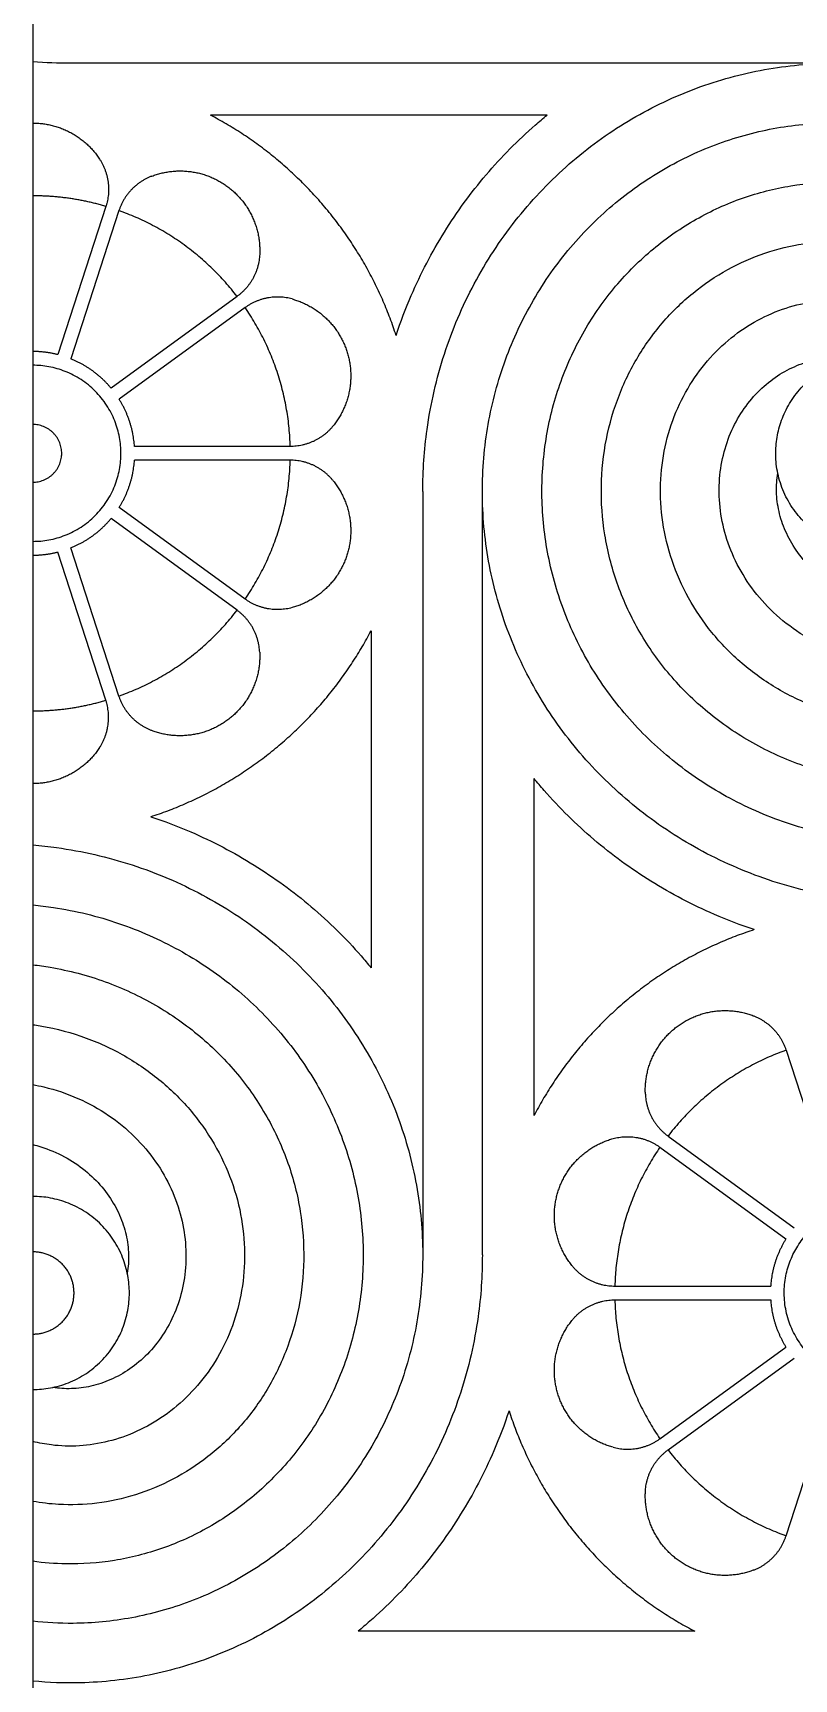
# Model space of a CAD drawing. Header units: millimetres. Extents: x -101 to 102, y -117 to 99.
# Drawn here: x -50.33 to -39.44, y -93.85 to -70.3 of the extents above; entities that cross this region are included whole.
import ezdxf

# ---------------------------------------------------------------- set-up
doc = ezdxf.new("R2010")
doc.units = ezdxf.units.MM
doc.header["$MEASUREMENT"] = 0
doc.layers.add('Layer 03', color=5, linetype='Continuous')

msp = doc.modelspace()

# ---------------------------------------------------------------- linework, layer by layer
at = {"layer": 'Layer 03'}
for p, q in [((-50.332, -52.292), (-50.332, -100.333)), ((-42.974, -71.474), (-47.792, -71.474)), ((-49.287, -72.78), (-49.976, -74.9)), ((-49.1, -72.841), (-49.789, -74.961)), ((-47.41, -74.068), (-49.214, -75.379)), ((-47.294, -74.228), (-49.098, -75.538)), ((-46.649, -76.214), (-48.878, -76.214)), ((-46.649, -76.411), (-48.878, -76.411)), ((-47.294, -78.397), (-49.098, -77.087)), ((-47.41, -78.557), (-49.214, -77.247)), ((-49.1, -79.784), (-49.789, -77.664)), ((-49.287, -79.845), (-49.976, -77.725)), ((-45.493, -78.852), (-45.493, -83.67)), ((-43.16, -85.783), (-43.16, -80.965)), ((-39.553, -84.851), (-38.864, -86.971)), ((-41.243, -86.078), (-39.439, -87.389)), ((-41.359, -86.238), (-39.555, -87.549)), ((-42.004, -88.224), (-39.774, -88.224)), ((-42.004, -88.422), (-39.774, -88.422)), ((-41.359, -90.408), (-39.555, -89.097)), ((-41.243, -90.567), (-39.439, -89.257)), ((-39.553, -91.795), (-38.864, -89.674)), ((-40.861, -93.161), (-45.679, -93.161))]:
    msp.add_line(p, q, dxfattribs=at)
for points in [[(-38.864, -70.734), (-49.787, -70.734)], [(-44.753, -76.857), (-44.753, -87.78)], [(-43.9, -87.779), (-43.9, -76.856)]]:
    msp.add_lwpolyline(points, dxfattribs=at)
for points, knots in [([(-38.865, -69.881), (-38.568, -69.881), (-37.898, -69.927), (-36.889, -70.161), (-35.88, -70.591), (-34.976, -71.182), (-34.201, -71.911), (-33.576, -72.751), (-33.115, -73.672), (-32.827, -74.644), (-32.715, -75.635), (-32.779, -76.614), (-33.008, -77.55), (-33.392, -78.417), (-33.913, -79.188), (-34.549, -79.845), (-35.277, -80.37), (-36.071, -80.751), (-36.904, -80.983), (-37.748, -81.063), (-38.577, -80.995), (-39.364, -80.786), (-40.088, -80.449), (-40.727, -79.999), (-41.266, -79.456), (-41.69, -78.839), (-41.992, -78.172), (-42.168, -77.479), (-42.217, -76.781), (-42.144, -76.103), (-41.956, -75.464), (-41.665, -74.883), (-41.286, -74.376), (-40.835, -73.956), (-40.33, -73.632), (-39.791, -73.409), (-39.236, -73.29), (-38.686, -73.272), (-38.158, -73.35), (-37.667, -73.517), (-37.229, -73.761), (-36.855, -74.07), (-36.553, -74.428), (-36.329, -74.821), (-36.186, -75.233), (-36.122, -75.648), (-36.136, -76.052), (-36.219, -76.43), (-36.365, -76.772), (-36.562, -77.067), (-36.8, -77.309), (-37.066, -77.493), (-37.348, -77.616), (-37.632, -77.68), (-37.862, -77.686), (-37.993, -77.671), (-38.036, -77.663)], [0.116968, 0.116968, 0.116968, 0.116968, 0.138889, 0.166667, 0.194444, 0.222222, 0.25, 0.277778, 0.305556, 0.333333, 0.361111, 0.388889, 0.416667, 0.444444, 0.472222, 0.5, 0.527778, 0.555556, 0.583333, 0.611111, 0.638889, 0.666667, 0.694444, 0.722222, 0.75, 0.777778, 0.805556, 0.833333, 0.861111, 0.888889, 0.916667, 0.944444, 0.972222, 1, 1.027778, 1.055556, 1.083333, 1.111111, 1.138889, 1.166667, 1.194444, 1.222222, 1.25, 1.277778, 1.305556, 1.333333, 1.361111, 1.388889, 1.416667, 1.444444, 1.472222, 1.5, 1.527778, 1.555556, 1.583333, 1.597276, 1.597276, 1.597276, 1.597276]), ([(-44.753, -76.857), (-44.753, -76.559), (-44.706, -75.889), (-44.473, -74.88), (-44.043, -73.871), (-43.452, -72.967), (-42.723, -72.192), (-41.883, -71.567), (-40.962, -71.106), (-39.989, -70.818), (-38.998, -70.707), (-38.02, -70.77), (-37.084, -71), (-36.217, -71.383), (-35.445, -71.904), (-34.789, -72.54), (-34.264, -73.268), (-33.882, -74.063), (-33.651, -74.895), (-33.57, -75.74), (-33.639, -76.568), (-33.847, -77.356), (-34.185, -78.079), (-34.634, -78.719), (-35.178, -79.257), (-35.795, -79.681), (-36.462, -79.984), (-37.155, -80.159), (-37.852, -80.208), (-38.531, -80.135), (-39.17, -79.947), (-39.751, -79.657), (-40.257, -79.277), (-40.678, -78.826), (-41.002, -78.321), (-41.225, -77.782), (-41.344, -77.228), (-41.362, -76.677), (-41.284, -76.149), (-41.117, -75.659), (-40.873, -75.221), (-40.564, -74.846), (-40.206, -74.544), (-39.812, -74.321), (-39.4, -74.177), (-38.985, -74.114), (-38.582, -74.127), (-38.203, -74.21), (-37.862, -74.356), (-37.567, -74.554), (-37.325, -74.792), (-37.141, -75.058), (-37.018, -75.339), (-36.954, -75.624), (-36.948, -75.854), (-36.963, -75.985), (-36.971, -76.027)], [0.116968, 0.116968, 0.116968, 0.116968, 0.138889, 0.166667, 0.194444, 0.222222, 0.25, 0.277778, 0.305556, 0.333333, 0.361111, 0.388889, 0.416667, 0.444444, 0.472222, 0.5, 0.527778, 0.555556, 0.583333, 0.611111, 0.638889, 0.666667, 0.694444, 0.722222, 0.75, 0.777778, 0.805556, 0.833333, 0.861111, 0.888889, 0.916667, 0.944444, 0.972222, 1, 1.027778, 1.055556, 1.083333, 1.111111, 1.138889, 1.166667, 1.194444, 1.222222, 1.25, 1.277778, 1.305556, 1.333333, 1.361111, 1.388889, 1.416667, 1.444444, 1.472222, 1.5, 1.527778, 1.555556, 1.583333, 1.597276, 1.597276, 1.597276, 1.597276]), ([(-45.134, -74.625), (-45.07, -74.432), (-44.876, -73.922), (-44.466, -73.137), (-43.867, -72.315), (-43.342, -71.783), (-43.031, -71.521), (-42.974, -71.474)], [2.760329, 2.760329, 2.760329, 2.760329, 3.503112, 4.750149, 5.982865, 7.201246, 7.468521, 7.468521, 7.468521, 7.468521]), ([(-37.777, -82.744), (-38.075, -82.744), (-38.745, -82.698), (-39.754, -82.465), (-40.763, -82.034), (-41.667, -81.443), (-42.442, -80.714), (-43.067, -79.874), (-43.528, -78.953), (-43.816, -77.981), (-43.927, -76.99), (-43.864, -76.011), (-43.634, -75.075), (-43.25, -74.209), (-42.73, -73.437), (-42.094, -72.78), (-41.365, -72.255), (-40.571, -71.874), (-39.738, -71.642), (-38.894, -71.562), (-38.066, -71.63), (-37.278, -71.839), (-36.555, -72.176), (-35.915, -72.626), (-35.377, -73.17), (-34.952, -73.786), (-34.65, -74.453), (-34.475, -75.146), (-34.426, -75.844), (-34.499, -76.522), (-34.687, -77.161), (-34.977, -77.742), (-35.356, -78.249), (-35.808, -78.669), (-36.312, -78.993), (-36.852, -79.216), (-37.406, -79.335), (-37.957, -79.353), (-38.485, -79.275), (-38.975, -79.108), (-39.413, -78.864), (-39.788, -78.556), (-40.089, -78.197), (-40.313, -77.804), (-40.457, -77.392), (-40.52, -76.977), (-40.507, -76.573), (-40.423, -76.195), (-40.278, -75.853), (-40.08, -75.558), (-39.842, -75.316), (-39.576, -75.132), (-39.295, -75.009), (-39.01, -74.945), (-38.78, -74.939), (-38.649, -74.955), (-38.607, -74.962)], [0.116968, 0.116968, 0.116968, 0.116968, 0.138889, 0.166667, 0.194444, 0.222222, 0.25, 0.277778, 0.305556, 0.333333, 0.361111, 0.388889, 0.416667, 0.444444, 0.472222, 0.5, 0.527778, 0.555556, 0.583333, 0.611111, 0.638889, 0.666667, 0.694444, 0.722222, 0.75, 0.777778, 0.805556, 0.833333, 0.861111, 0.888889, 0.916667, 0.944444, 0.972222, 1, 1.027778, 1.055556, 1.083333, 1.111111, 1.138889, 1.166667, 1.194444, 1.222222, 1.25, 1.277778, 1.305556, 1.333333, 1.361111, 1.388889, 1.416667, 1.444444, 1.472222, 1.5, 1.527778, 1.555556, 1.583333, 1.597276, 1.597276, 1.597276, 1.597276]), ([(-31.889, -75.768), (-31.889, -76.066), (-31.936, -76.736), (-32.169, -77.745), (-32.6, -78.754), (-33.191, -79.658), (-33.919, -80.433), (-34.759, -81.058), (-35.681, -81.519), (-36.653, -81.807), (-37.644, -81.918), (-38.623, -81.855), (-39.559, -81.625), (-40.425, -81.242), (-41.197, -80.721), (-41.854, -80.085), (-42.379, -79.357), (-42.76, -78.563), (-42.992, -77.73), (-43.072, -76.886), (-43.004, -76.057), (-42.795, -75.269), (-42.458, -74.546), (-42.008, -73.907), (-41.464, -73.368), (-40.848, -72.944), (-40.181, -72.641), (-39.487, -72.466), (-38.79, -72.417), (-38.112, -72.49), (-37.473, -72.678), (-36.892, -72.968), (-36.385, -73.348), (-35.965, -73.799), (-35.641, -74.304), (-35.418, -74.843), (-35.299, -75.397), (-35.281, -75.948), (-35.359, -76.476), (-35.526, -76.967), (-35.77, -77.405), (-36.078, -77.779), (-36.437, -78.081), (-36.83, -78.305), (-37.242, -78.448), (-37.657, -78.511), (-38.061, -78.498), (-38.439, -78.415), (-38.781, -78.269), (-39.076, -78.072), (-39.318, -77.834), (-39.501, -77.568), (-39.625, -77.286), (-39.689, -77.001), (-39.695, -76.771), (-39.679, -76.641), (-39.672, -76.598)], [0.116968, 0.116968, 0.116968, 0.116968, 0.138889, 0.166667, 0.194444, 0.222222, 0.25, 0.277778, 0.305556, 0.333333, 0.361111, 0.388889, 0.416667, 0.444444, 0.472222, 0.5, 0.527778, 0.555556, 0.583333, 0.611111, 0.638889, 0.666667, 0.694444, 0.722222, 0.75, 0.777778, 0.805556, 0.833333, 0.861111, 0.888889, 0.916667, 0.944444, 0.972222, 1, 1.027778, 1.055556, 1.083333, 1.111111, 1.138889, 1.166667, 1.194444, 1.222222, 1.25, 1.277778, 1.305556, 1.333333, 1.361111, 1.388889, 1.416667, 1.444444, 1.472222, 1.5, 1.527778, 1.555556, 1.583333, 1.597276, 1.597276, 1.597276, 1.597276]), ([(-40.009, -83.126), (-40.202, -83.062), (-40.712, -82.867), (-41.497, -82.457), (-42.318, -81.858), (-42.85, -81.333), (-43.113, -81.022), (-43.16, -80.965)], [2.76033, 2.76033, 2.76033, 2.76033, 3.503113, 4.75015, 5.982866, 7.201247, 7.468522, 7.468522, 7.468522, 7.468522]), ([(-48.644, -81.51), (-48.451, -81.574), (-47.941, -81.768), (-47.156, -82.178), (-46.334, -82.777), (-45.802, -83.302), (-45.54, -83.613), (-45.493, -83.67)], [2.760329, 2.760329, 2.760329, 2.760329, 3.503112, 4.750149, 5.982865, 7.201246, 7.468521, 7.468521, 7.468521, 7.468521]), ([(-50.332, -81.914), (-50.218, -81.924), (-49.733, -81.978), (-48.899, -82.171), (-47.89, -82.601), (-46.986, -83.192), (-46.211, -83.921), (-45.586, -84.761), (-45.125, -85.682), (-44.837, -86.655), (-44.726, -87.646), (-44.789, -88.624), (-45.019, -89.561), (-45.402, -90.427), (-45.923, -91.199), (-46.559, -91.855), (-47.287, -92.38), (-48.081, -92.762), (-48.914, -92.993), (-49.673, -93.065), (-50.142, -93.04), (-50.332, -93.018)], [0.1304009, 0.1304009, 0.1304009, 0.1304009, 0.1388889, 0.1666667, 0.1944444, 0.2222222, 0.25, 0.2777778, 0.3055556, 0.3333333, 0.3611111, 0.3888889, 0.4166667, 0.4444444, 0.4722222, 0.5, 0.5277778, 0.5555556, 0.5833333, 0.6111111, 0.6304007, 0.6304007, 0.6304007, 0.6304007]), ([(-50.332, -82.771), (-50.233, -82.781), (-49.813, -82.833), (-49.094, -83.01), (-48.228, -83.394), (-47.456, -83.914), (-46.799, -84.55), (-46.274, -85.279), (-45.893, -86.073), (-45.661, -86.906), (-45.581, -87.75), (-45.649, -88.578), (-45.858, -89.366), (-46.195, -90.09), (-46.645, -90.729), (-47.188, -91.267), (-47.805, -91.692), (-48.472, -91.994), (-49.165, -92.17), (-49.792, -92.214), (-50.176, -92.183), (-50.332, -92.161)], [0.3804006, 0.3804006, 0.3804006, 0.3804006, 0.3888889, 0.4166667, 0.4444444, 0.4722222, 0.5, 0.5277778, 0.5555556, 0.5833333, 0.6111111, 0.6388889, 0.6666667, 0.6944444, 0.7222222, 0.75, 0.7777778, 0.8055556, 0.8333333, 0.8611111, 0.8804007, 0.8804007, 0.8804007, 0.8804007]), ([(-50.332, -83.628), (-50.248, -83.638), (-49.894, -83.689), (-49.288, -83.849), (-48.565, -84.186), (-47.926, -84.636), (-47.387, -85.18), (-46.963, -85.796), (-46.66, -86.463), (-46.485, -87.157), (-46.436, -87.854), (-46.509, -88.532), (-46.697, -89.171), (-46.987, -89.752), (-47.367, -90.259), (-47.818, -90.679), (-48.323, -91.003), (-48.862, -91.226), (-49.416, -91.346), (-49.911, -91.362), (-50.211, -91.326), (-50.332, -91.304)], [0.6304007, 0.6304007, 0.6304007, 0.6304007, 0.6388889, 0.6666667, 0.6944444, 0.7222222, 0.75, 0.7777778, 0.8055556, 0.8333333, 0.8611111, 0.8888889, 0.9166667, 0.9444444, 0.9722222, 1, 1.0277778, 1.0555556, 1.0833333, 1.1111111, 1.1304007, 1.1304007, 1.1304007, 1.1304007]), ([(-50.332, -84.485), (-50.263, -84.495), (-49.974, -84.544), (-49.483, -84.688), (-48.902, -84.979), (-48.395, -85.358), (-47.975, -85.809), (-47.651, -86.314), (-47.428, -86.853), (-47.309, -87.408), (-47.291, -87.958), (-47.369, -88.487), (-47.536, -88.977), (-47.78, -89.415), (-48.089, -89.789), (-48.447, -90.091), (-48.84, -90.315), (-49.252, -90.458), (-49.667, -90.522), (-50.03, -90.51), (-50.246, -90.469), (-50.332, -90.447)], [0.8804007, 0.8804007, 0.8804007, 0.8804007, 0.8888889, 0.9166667, 0.9444444, 0.9722222, 1, 1.0277778, 1.0555556, 1.0833333, 1.1111111, 1.1388889, 1.1666667, 1.1944444, 1.2222222, 1.25, 1.2777778, 1.3055556, 1.3333333, 1.3611111, 1.3804008, 1.3804008, 1.3804008, 1.3804008]), ([(-50.332, -85.342), (-50.279, -85.352), (-50.054, -85.399), (-49.678, -85.527), (-49.239, -85.771), (-48.865, -86.08), (-48.563, -86.439), (-48.339, -86.832), (-48.196, -87.244), (-48.133, -87.659), (-48.146, -88.062), (-48.229, -88.441), (-48.375, -88.782), (-48.573, -89.078), (-48.811, -89.319), (-49.077, -89.503), (-49.358, -89.626), (-49.643, -89.69), (-49.873, -89.696), (-50.004, -89.681), (-50.046, -89.674)], [1.1304007, 1.1304007, 1.1304007, 1.1304007, 1.1388889, 1.1666667, 1.1944444, 1.2222222, 1.25, 1.2777778, 1.3055556, 1.3333333, 1.3611111, 1.3888889, 1.4166667, 1.4444444, 1.4722222, 1.5, 1.5277778, 1.5555556, 1.5833333, 1.5972759, 1.5972759, 1.5972759, 1.5972759]), ([(-50.332, -86.199), (-50.294, -86.209), (-50.135, -86.254), (-49.872, -86.366), (-49.577, -86.564), (-49.335, -86.802), (-49.151, -87.068), (-49.028, -87.349), (-48.964, -87.634), (-48.958, -87.864), (-48.974, -87.995), (-48.981, -88.038)], [1.3804008, 1.3804008, 1.3804008, 1.3804008, 1.3888889, 1.4166667, 1.4444444, 1.4722222, 1.5, 1.5277778, 1.5555556, 1.5833333, 1.5972759, 1.5972759, 1.5972759, 1.5972759]), ([(-43.9, -87.779), (-43.9, -88.076), (-43.946, -88.746), (-44.18, -89.755), (-44.61, -90.764), (-45.201, -91.668), (-45.93, -92.443), (-46.77, -93.068), (-47.691, -93.53), (-48.663, -93.817), (-49.553, -93.917), (-50.107, -93.897), (-50.332, -93.875)], [0.1169679, 0.1169679, 0.1169679, 0.1169679, 0.1388889, 0.1666667, 0.1944444, 0.2222222, 0.25, 0.2777778, 0.3055556, 0.3333333, 0.3611111, 0.3804006, 0.3804006, 0.3804006, 0.3804006]), ([(-43.518, -90.01), (-43.583, -90.203), (-43.777, -90.714), (-44.187, -91.499), (-44.786, -92.32), (-45.311, -92.852), (-45.622, -93.115), (-45.679, -93.161)], [2.760329, 2.760329, 2.760329, 2.760329, 3.503112, 4.750149, 5.982865, 7.201246, 7.468521, 7.468521, 7.468521, 7.468521])]:
    msp.add_open_spline(points, degree=3, knots=knots, dxfattribs=at)
msp.add_open_spline([(-49.787, -70.734), (-49.97, -70.734), (-50.151, -70.726), (-50.332, -70.711)], degree=3, dxfattribs=at)
for points, weights in [([(-45.134, -74.625), (-45.822, -72.509), (-47.792, -71.474)], [1, 0.926136553825, 1]), ([(-50.332, -71.588), (-49.716, -71.588), (-49.378, -72.103)], [1, 0.87998519023, 1]), ([(-49.378, -72.103), (-49.17, -72.42), (-49.287, -72.78)], [1, 0.901526296186, 1]), ([(-48.629, -72.347), (-48.983, -72.481), (-49.1, -72.841)], [1, 0.901526296186, 1]), ([(-49.287, -72.78), (-49.799, -72.629), (-50.332, -72.629)], [1, 0.989695103185, 1]), ([(-47.41, -74.068), (-48.074, -73.205), (-49.1, -72.841)], [1, 0.958992794538, 1]), ([(-47.086, -73.467), (-47.104, -73.846), (-47.41, -74.068)], [1, 0.901526296186, 1]), ([(-46.623, -74.105), (-46.988, -74.005), (-47.294, -74.228)], [1, 0.901526296186, 1]), ([(-46.649, -76.214), (-46.678, -75.125), (-47.294, -74.228)], [1, 0.958992794538, 1]), ([(-49.976, -74.9), (-50.151, -74.856), (-50.332, -74.856)], [1, 0.992423332696, 1]), ([(-49.214, -75.379), (-49.449, -75.098), (-49.789, -74.961)], [1, 0.969808142559, 1]), ([(-48.878, -76.214), (-48.903, -75.848), (-49.098, -75.538)], [1, 0.969808142559, 1]), ([(-46.033, -75.918), (-46.27, -76.214), (-46.649, -76.214)], [1, 0.901526296186, 1]), ([(-49.098, -77.087), (-48.903, -76.777), (-48.878, -76.411)], [1, 0.969808142559, 1]), ([(-47.294, -78.397), (-46.678, -77.5), (-46.649, -76.411)], [1, 0.958992794538, 1]), ([(-46.033, -76.707), (-46.27, -76.411), (-46.649, -76.411)], [1, 0.901526296186, 1]), ([(-49.789, -77.664), (-49.449, -77.528), (-49.214, -77.247)], [1, 0.969808142559, 1]), ([(-50.332, -77.769), (-50.151, -77.769), (-49.976, -77.725)], [1, 0.992423332696, 1]), ([(-46.623, -78.52), (-46.988, -78.62), (-47.294, -78.397)], [1, 0.901526296186, 1]), ([(-49.1, -79.784), (-48.074, -79.42), (-47.41, -78.557)], [1, 0.958992794538, 1]), ([(-47.086, -79.158), (-47.104, -78.78), (-47.41, -78.557)], [1, 0.901526296186, 1]), ([(-48.644, -81.51), (-46.527, -80.822), (-45.493, -78.852)], [1, 0.926136553825, 1]), ([(-48.629, -80.279), (-48.983, -80.145), (-49.1, -79.784)], [1, 0.901526296186, 1]), ([(-50.332, -79.997), (-49.799, -79.997), (-49.287, -79.845)], [1, 0.989695103186, 1]), ([(-49.378, -80.522), (-49.17, -80.206), (-49.287, -79.845)], [1, 0.901526296186, 1]), ([(-49.378, -80.522), (-49.716, -81.037), (-50.332, -81.037)], [1, 0.87998519023, 1]), ([(-40.009, -83.126), (-42.125, -83.813), (-43.16, -85.783)], [1, 0.926136553826, 1]), ([(-40.024, -84.357), (-39.67, -84.491), (-39.553, -84.851)], [1, 0.901526296186, 1]), ([(-39.553, -84.851), (-40.579, -85.215), (-41.243, -86.078)], [1, 0.958992794538, 1]), ([(-41.567, -85.478), (-41.549, -85.856), (-41.243, -86.078)], [1, 0.901526296186, 1]), ([(-42.03, -86.115), (-41.665, -86.016), (-41.359, -86.238)], [1, 0.901526296186, 1]), ([(-41.359, -86.238), (-41.975, -87.136), (-42.004, -88.224)], [1, 0.958992794539, 1]), ([(-39.555, -87.549), (-39.75, -87.859), (-39.774, -88.224)], [1, 0.969808142559, 1]), ([(-42.619, -87.929), (-42.383, -88.224), (-42.004, -88.224)], [1, 0.901526296186, 1]), ([(-42.619, -88.717), (-42.383, -88.422), (-42.004, -88.422)], [1, 0.901526296186, 1]), ([(-42.004, -88.422), (-41.975, -89.51), (-41.359, -90.408)], [1, 0.958992794539, 1]), ([(-39.774, -88.422), (-39.75, -88.787), (-39.555, -89.097)], [1, 0.969808142559, 1]), ([(-43.518, -90.01), (-42.831, -92.127), (-40.861, -93.161)], [1, 0.926136553825, 1]), ([(-42.03, -90.53), (-41.665, -90.63), (-41.359, -90.408)], [1, 0.901526296186, 1]), ([(-41.567, -91.168), (-41.549, -90.79), (-41.243, -90.567)], [1, 0.901526296186, 1]), ([(-41.243, -90.567), (-40.579, -91.431), (-39.553, -91.795)], [1, 0.958992794538, 1]), ([(-40.024, -92.289), (-39.67, -92.155), (-39.553, -91.795)], [1, 0.901526296186, 1])]:
    msp.add_rational_spline(points, weights, degree=2, dxfattribs=at)
for points, weights, knots in [([(-48.629, -72.347), (-48.053, -72.129), (-47.555, -72.491), (-47.057, -72.852), (-47.086, -73.467)], [1, 0.87998519023, 1, 0.87998519023, 1], [0.568214, 0.568214, 0.568214, 1.941046, 1.941046, 3.313877, 3.313877, 3.313877]), ([(-46.623, -74.105), (-46.029, -74.267), (-45.839, -74.853), (-45.648, -75.438), (-46.033, -75.918)], [1, 0.87998519023, 1, 0.87998519023, 1], [0.568214, 0.568214, 0.568214, 1.941046, 1.941046, 3.313877, 3.313877, 3.313877]), ([(-50.332, -77.572), (-49.072, -77.572), (-49.072, -76.313), (-49.072, -75.053), (-50.332, -75.053)], [1, 0.707106781187, 1, 0.707106781187, 1], [7.940026, 7.940026, 7.940026, 10.345099, 10.345099, 12.750172, 12.750172, 12.750172]), ([(-36.966, -76.573), (-36.705, -75.218), (-38.061, -74.957), (-39.416, -74.696), (-39.677, -76.052), (-39.938, -77.408), (-38.582, -77.668), (-37.226, -77.929), (-36.966, -76.573)], [1, 0.707106781187, 1, 0.707106781187, 1, 0.707106781187, 1, 0.707106781187, 1], [0, 0, 0, 2.636956, 2.636956, 5.273911, 5.273911, 7.910867, 7.910867, 10.547823, 10.547823, 10.547823]), ([(-50.332, -76.725), (-49.919, -76.725), (-49.919, -76.313), (-49.919, -75.9), (-50.332, -75.9)], [1, 0.707106781187, 1, 0.707106781187, 1], [2.666136, 2.666136, 2.666136, 3.453432, 3.453432, 4.240728, 4.240728, 4.240728]), ([(-46.033, -76.707), (-45.648, -77.187), (-45.839, -77.772), (-46.029, -78.358), (-46.623, -78.52)], [1, 0.87998519023, 1, 0.87998519023, 1], [0.568214, 0.568214, 0.568214, 1.941046, 1.941046, 3.313877, 3.313877, 3.313877]), ([(-47.086, -79.158), (-47.057, -79.773), (-47.555, -80.134), (-48.053, -80.496), (-48.629, -80.279)], [1, 0.87998519023, 1, 0.87998519023, 1], [0.568214, 0.568214, 0.568214, 1.941046, 1.941046, 3.313877, 3.313877, 3.313877]), ([(-41.567, -85.478), (-41.596, -84.863), (-41.098, -84.501), (-40.6, -84.139), (-40.024, -84.357)], [1, 0.87998519023, 1, 0.87998519023, 1], [0.568214, 0.568214, 0.568214, 1.941046, 1.941046, 3.313877, 3.313877, 3.313877]), ([(-42.619, -87.929), (-43.004, -87.448), (-42.814, -86.863), (-42.624, -86.278), (-42.03, -86.115)], [1, 0.87998519023, 1, 0.87998519023, 1], [0.568214, 0.568214, 0.568214, 1.941046, 1.941046, 3.313877, 3.313877, 3.313877]), ([(-50.332, -89.703), (-48.951, -89.703), (-48.951, -88.323), (-48.951, -86.942), (-50.332, -86.942)], [1, 0.707106781187, 1, 0.707106781187, 1], [8.229808, 8.229808, 8.229808, 10.866764, 10.866764, 13.503719, 13.503719, 13.503719]), ([(-37.201, -88.897), (-36.627, -87.776), (-37.747, -87.202), (-38.868, -86.628), (-39.442, -87.749), (-40.016, -88.869), (-38.895, -89.443), (-37.775, -90.017), (-37.201, -88.897)], [1, 0.707106781187, 1, 0.707106781187, 1, 0.707106781187, 1, 0.707106781187, 1], [0, 0, 0, 2.405073, 2.405073, 4.810147, 4.810147, 7.21522, 7.21522, 9.620293, 9.620293, 9.620293]), ([(-50.332, -88.911), (-49.743, -88.911), (-49.743, -88.323), (-49.743, -87.735), (-50.332, -87.735)], [1, 0.707106781186, 1, 0.707106781186, 1], [3.210657, 3.210657, 3.210657, 4.334157, 4.334157, 5.457656, 5.457656, 5.457656]), ([(-42.03, -90.53), (-42.624, -90.368), (-42.814, -89.783), (-43.004, -89.197), (-42.619, -88.717)], [1, 0.87998519023, 1, 0.87998519023, 1], [0.568214, 0.568214, 0.568214, 1.941046, 1.941046, 3.313877, 3.313877, 3.313877]), ([(-40.024, -92.289), (-40.6, -92.507), (-41.098, -92.145), (-41.596, -91.783), (-41.567, -91.168)], [1, 0.87998519023, 1, 0.87998519023, 1], [0.568214, 0.568214, 0.568214, 1.941046, 1.941046, 3.313877, 3.313877, 3.313877])]:
    msp.add_rational_spline(points, weights, degree=2, knots=knots, dxfattribs=at)

doc.saveas('drawing.dxf')
